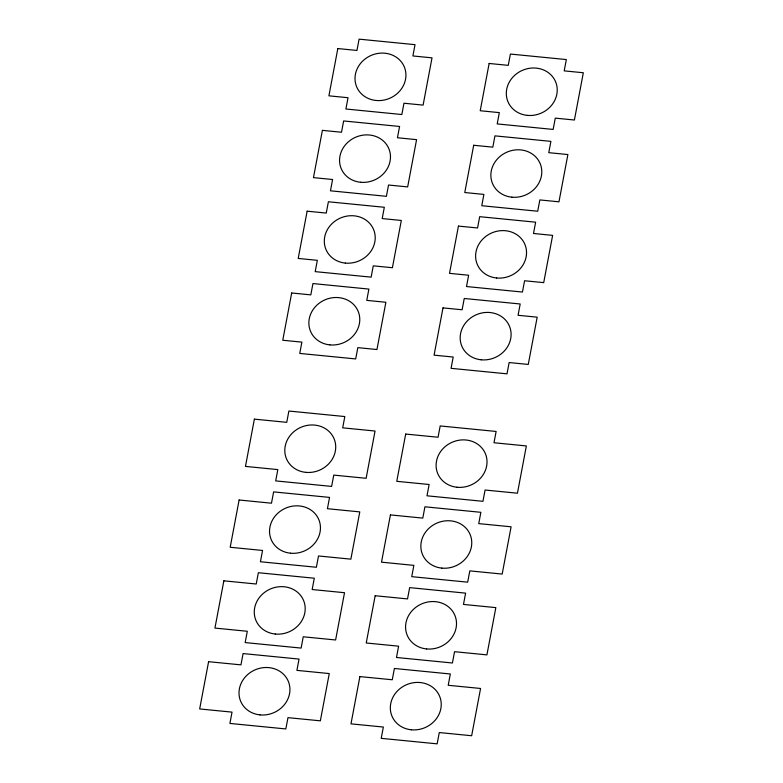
<?xml version="1.0" encoding="UTF-8"?>
<svg xmlns="http://www.w3.org/2000/svg" width="783" height="783" viewBox="0 0 783 783"><rect width="100%" height="100%" fill="white"/><g stroke="black" fill="none" stroke-linecap="round" stroke-linejoin="round"><path stroke-width="1.17" d="M208.591 661.684L199.665 708.948L232.032 712.129L229.908 723.433L285.844 728.944L287.978 717.649L320.345 720.83L329.271 673.566L296.904 670.375L299.037 659.08L243.092 653.57L240.958 664.865L208.591 661.684M223.86 580.82L214.934 628.083L247.301 631.274L245.167 642.569L301.112 648.089L303.246 636.785L335.613 639.975L344.53 592.711L312.163 589.521L314.296 578.226L258.361 572.716L256.227 584.01L223.86 580.82M239.118 500.004L230.192 547.268L262.559 550.459L260.426 561.754L316.371 567.264L318.505 555.969L350.872 559.16L359.788 511.896L327.421 508.705L329.555 497.401L273.619 491.89L271.486 503.195L239.118 500.004M254.377 419.14L245.461 466.404L277.828 469.594L275.694 480.899L331.63 486.409L333.764 475.105L366.131 478.296L375.057 431.032L342.69 427.841L344.823 416.546L288.878 411.036L286.744 422.331L254.377 419.14M291.687 292.979L282.761 340.243L301.886 342.132L299.752 353.427L355.697 358.937L357.831 347.642L376.956 349.531L385.882 302.267L366.757 300.378L368.891 289.084L312.946 283.563L310.812 294.868L291.687 292.979M307.132 211.185L298.206 258.449L317.33 260.328L315.197 271.632L371.142 277.143L373.276 265.838L392.4 267.727L401.327 220.463L382.192 218.574L384.326 207.28L328.39 201.769L326.257 213.064L307.132 211.185M322.39 130.36L313.464 177.624L332.589 179.513L330.455 190.807L386.401 196.318L388.534 185.023L407.659 186.912L416.576 139.648L397.451 137.759L399.584 126.464L343.649 120.954L341.515 132.249L322.39 130.36M337.825 48.566L328.909 95.829L348.034 97.709L345.9 109.013L401.845 114.524L403.969 103.229L423.104 105.108L432.02 57.844L412.895 55.955L415.029 44.66L359.084 39.15L356.96 50.445L337.825 48.566M359.896 676.59L350.98 723.854L383.347 727.045L381.213 738.34L437.149 743.85L439.283 732.555L471.65 735.736L480.576 688.472L448.209 685.291L450.342 673.987L394.397 668.476L392.263 679.771L359.896 676.59M375.165 595.726L366.238 642.99L398.606 646.181L396.482 657.485L452.417 662.995L454.551 651.691L486.918 654.882L495.845 607.618L463.477 604.427L465.611 593.132L409.666 587.622L407.532 598.917L375.165 595.726M390.423 514.911L381.497 562.174L413.864 565.365L411.731 576.66L467.676 582.17L469.81 570.876L502.177 574.066L511.103 526.802L478.736 523.612L480.86 512.307L424.924 506.797L422.791 518.101L390.423 514.911M405.692 434.056L396.766 481.32L429.133 484.501L426.999 495.805L482.945 501.316L485.078 490.021L517.446 493.202L526.362 445.938L493.995 442.747L496.128 431.453L440.193 425.942L438.059 437.237L405.692 434.056M442.992 307.885L434.076 355.149L453.2 357.038L451.067 368.333L507.002 373.843L509.136 362.549L528.261 364.438L537.187 317.174L518.062 315.285L520.196 303.99L464.25 298.48L462.117 309.774L442.992 307.885M458.437 226.091L449.511 273.355L468.635 275.234L466.511 286.539L522.447 292.049L524.581 280.754L543.705 282.634L552.632 235.37L533.507 233.491L535.641 222.186L479.695 216.676L477.561 227.97L458.437 226.091M473.695 145.266L464.769 192.53L483.894 194.419L481.76 205.714L537.706 211.234L539.839 199.929L558.964 201.818L567.89 154.554L548.766 152.665L550.899 141.371L494.954 135.86L492.82 147.155L473.695 145.266M489.14 63.472L480.214 110.736L499.339 112.625L497.205 123.92L553.15 129.43L555.284 118.135L574.409 120.014L583.335 72.75L564.2 70.871L566.334 59.567L510.399 54.056L508.265 65.351L489.14 63.472M527.311 115.375A25.829 23.373 -23 0 0 555.715 82.068A25.829 23.373 -23 0 0 512.288 77.791A25.829 23.373 -23 0 0 527.311 115.375M457.106 487.261A25.829 23.373 -23 0 0 485.509 453.954A25.829 23.373 -23 0 0 442.082 449.677A25.829 23.373 -23 0 0 457.106 487.261M511.867 197.179A25.829 23.373 -23 0 0 540.27 163.862A25.829 23.373 -23 0 0 496.843 159.585A25.829 23.373 -23 0 0 511.867 197.179M481.163 359.798A25.829 23.373 -23 0 0 509.576 326.482A25.829 23.373 -23 0 0 466.149 322.204A25.829 23.373 -23 0 0 481.163 359.798M496.608 277.994A25.829 23.373 -23 0 0 525.021 244.688A25.829 23.373 -23 0 0 481.584 240.41A25.829 23.373 -23 0 0 496.608 277.994M441.837 568.115A25.829 23.373 -23 0 0 470.24 534.809A25.829 23.373 -23 0 0 426.813 530.531A25.829 23.373 -23 0 0 441.837 568.115M426.578 648.941A25.829 23.373 -23 0 0 454.992 615.634A25.829 23.373 -23 0 0 411.555 611.347A25.829 23.373 -23 0 0 426.578 648.941M411.32 729.795A25.829 23.373 -23 0 0 439.723 696.488A25.829 23.373 -23 0 0 396.296 692.211A25.829 23.373 -23 0 0 411.32 729.795M329.858 344.882A25.829 23.373 -23 0 0 358.262 311.575A25.829 23.373 -23 0 0 314.835 307.298A25.829 23.373 -23 0 0 329.858 344.882M376.006 100.469A25.829 23.373 -23 0 0 404.41 67.162A25.829 23.373 -23 0 0 360.983 62.885A25.829 23.373 -23 0 0 376.006 100.469M345.303 263.088A25.829 23.373 -23 0 0 373.706 229.781A25.829 23.373 -23 0 0 330.279 225.504A25.829 23.373 -23 0 0 345.303 263.088M275.273 634.034A25.829 23.373 -23 0 0 303.677 600.718A25.829 23.373 -23 0 0 260.25 596.44A25.829 23.373 -23 0 0 275.273 634.034M260.005 714.889A25.829 23.373 -23 0 0 288.418 681.582A25.829 23.373 -23 0 0 244.981 677.305A25.829 23.373 -23 0 0 260.005 714.889M290.532 553.209A25.829 23.373 -23 0 0 318.935 519.902A25.829 23.373 -23 0 0 275.508 515.625A25.829 23.373 -23 0 0 290.532 553.209M360.562 182.263A25.829 23.373 -23 0 0 388.965 148.956A25.829 23.373 -23 0 0 345.538 144.679A25.829 23.373 -23 0 0 360.562 182.263M305.791 472.355A25.829 23.373 -23 0 0 334.204 439.048A25.829 23.373 -23 0 0 290.777 434.761A25.829 23.373 -23 0 0 305.791 472.355"/></g></svg>
